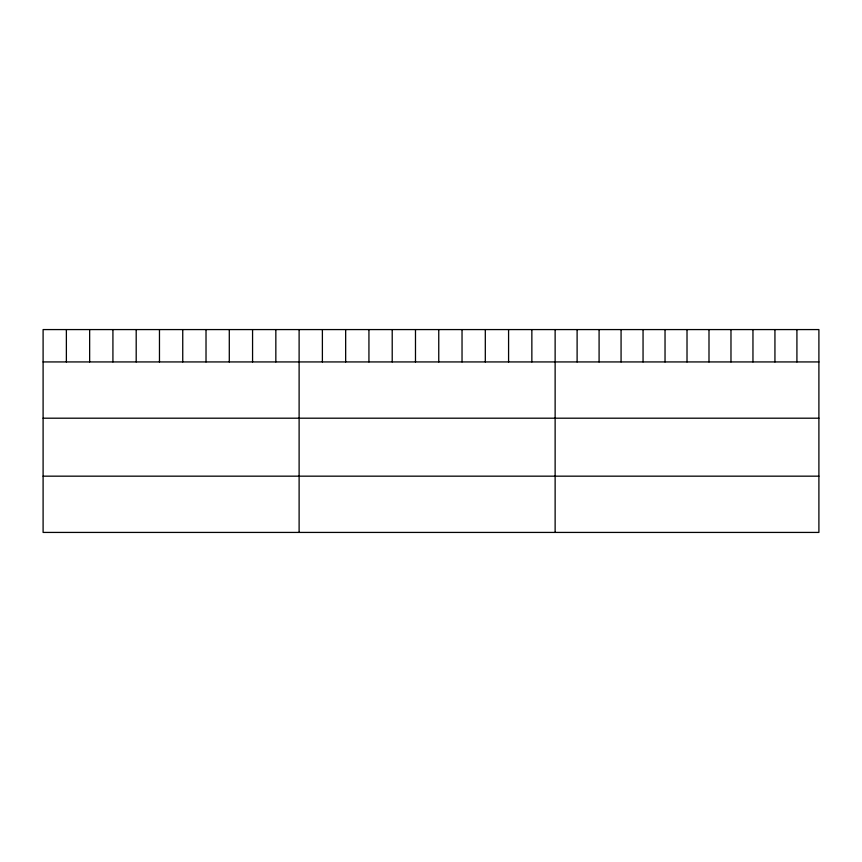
<?xml version="1.0" encoding="UTF-8"?>
<svg xmlns="http://www.w3.org/2000/svg" width="862" height="862" viewBox="0 0 862 862"><rect width="100%" height="100%" fill="white"/><g stroke="black" fill="none" stroke-linecap="round" stroke-linejoin="round"><path stroke-width="1.29" d="M818.9 361.932L818.9 532.425L43.1 532.425L43.1 329.575L818.9 329.575L818.9 361.932L43.1 361.932M43.1 418.199L818.9 418.199M43.1 476.169L818.9 476.169M796.919 329.575L796.919 361.932M774.938 329.575L774.938 361.932M752.957 329.575L752.957 361.932M730.976 329.575L730.976 361.932M708.995 329.575L708.995 361.932M687.014 329.575L687.014 361.932M665.033 329.575L665.033 361.932M643.052 329.575L643.052 361.932M621.071 329.575L621.071 361.932M599.09 329.575L599.09 361.932M577.109 329.575L577.109 361.932M555.128 329.575L555.128 532.425M531.854 329.575L531.854 361.932M508.58 329.575L508.58 361.932M485.306 329.575L485.306 361.932M462.032 329.575L462.032 361.932M438.758 329.575L438.758 361.932M415.484 329.575L415.484 361.932M392.21 329.575L392.21 361.932M368.936 329.575L368.936 361.932M345.662 329.575L345.662 361.932M322.388 329.575L322.388 361.932M299.114 329.575L299.114 532.425M275.84 329.575L275.84 361.932M252.566 329.575L252.566 361.932M229.292 329.575L229.292 361.932M206.018 329.575L206.018 361.932M182.744 329.575L182.744 361.932M159.47 329.575L159.47 361.932M136.196 329.575L136.196 361.932M112.922 329.575L112.922 361.932M89.648 329.575L89.648 361.932M66.374 329.575L66.374 361.932"/></g></svg>
